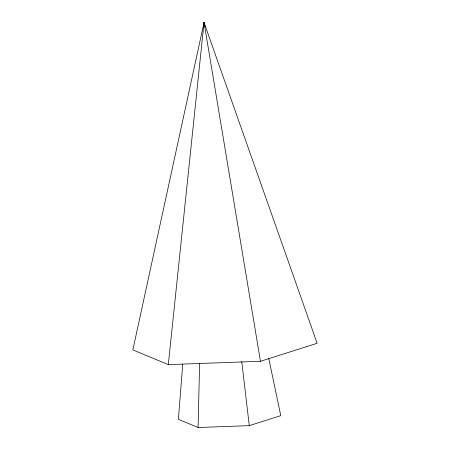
<?xml version="1.0" encoding="UTF-8"?>
<svg xmlns="http://www.w3.org/2000/svg" width="450" height="450" viewBox="0 0 450 450"><rect width="100%" height="100%" fill="white"/><g stroke="black" fill="none" stroke-linecap="round" stroke-linejoin="round"><path stroke-width="0.67" d="M268.689 358.127L280.778 415.648L249.289 425.655L198.09 427.5L199.592 363.713M203.946 24.604L204.041 22.5L317.149 343.277L260.466 361.294L168.311 364.613L132.851 349.914L204.041 22.5L205.076 26.584M182.768 364.14L178.391 419.332L198.09 427.5M168.311 364.613L204.041 22.5L260.466 361.294M241.746 361.496L249.289 425.655M204.041 22.5L204.131 23.901"/></g></svg>
